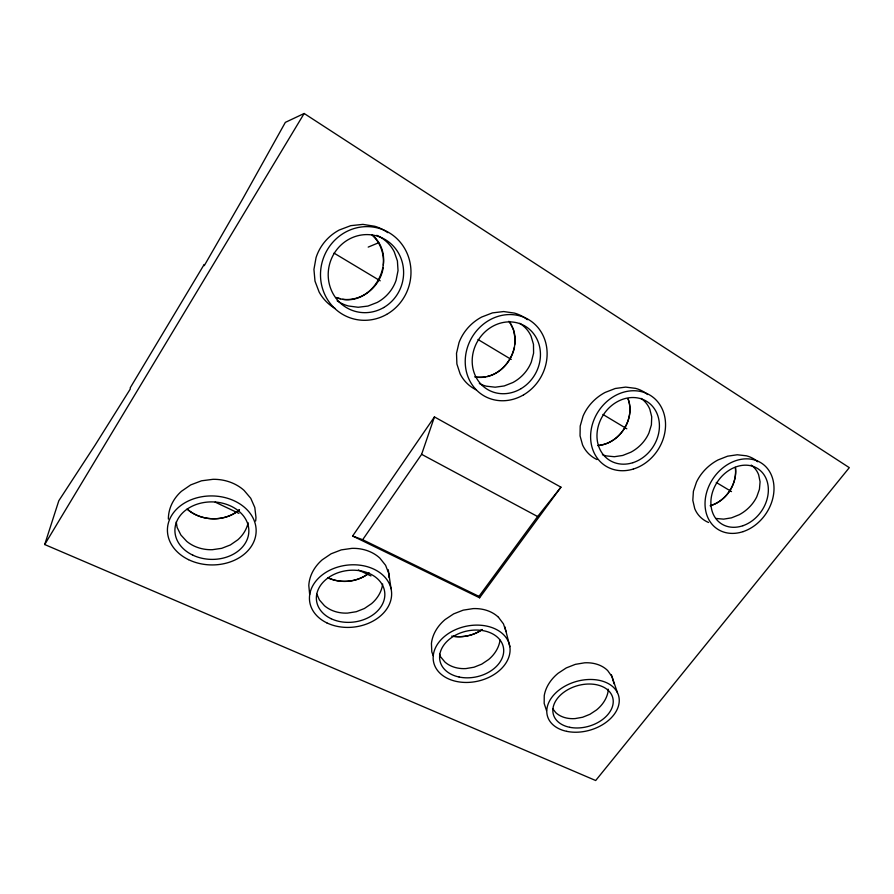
<?xml version="1.0" encoding="UTF-8"?>
<svg xmlns="http://www.w3.org/2000/svg" width="894" height="894" viewBox="0 0 894 894"><rect width="100%" height="100%" fill="white"/><g stroke="black" fill="none" stroke-linecap="round" stroke-linejoin="round"><path stroke-width="1.34" d="M735.561 467.763C737.17 484.202 726.118 501.255 710.127 505.736C726.118 501.199 737.706 483.855 735.27 467.327M383.28 265.093C384.487 254.03 380.319 242.486 372.105 234.921C400.646 258.902 371.368 311.224 336.032 297.512L340.502 298.708M608.121 689.129L608.043 691.721A31.301 24.116 -26.7 0 1 596.533 709.948L589.939 714.295L582.62 717.245L575.066 718.597A30.072 23.166 -26.7 0 1 555.844 712.73L552.805 708.841M514.653 344.894L515.078 338.368L513.469 329.785L509.77 322.086M383.202 267.641C380.375 286.65 361.969 301.747 342.625 299.278M514.497 347.241C511.636 360.964 501.154 373.334 487.196 376.408M44.7 544.535L58.814 500.741L95.043 445.223L130.211 389.136L130.267 387.739L204.134 264.535L204.268 265.641L242.945 198.457L285.342 122.377L304.161 113.482L849.3 467.651L595.683 780.518L44.7 544.535L304.161 113.482M352.638 536.009L362.673 539.719L421.622 454.331L434.439 416.917L560.94 487.174L479.597 597.807L352.638 536.009L434.439 416.917M479.597 597.807L478.961 596.376L537.618 516.542L560.94 487.174M482.123 629.488C474.021 635.377 463.405 637.757 453.537 636.271M481.844 629.924C472.993 635.656 462.109 637.925 451.716 636.103M368.205 247.102L378.698 242.721M597.628 445.592C619.33 443.983 635.735 419.23 628.024 398.735C635.489 418.459 620.324 442.821 599.461 445.234M476.558 377.324L485.006 377.067M716.128 518.475L723.626 519.135L731.504 517.849L739.237 514.721A33.771 26.921 -38.8 0 0 756.782 496.785L759.431 489.264L760.079 481.765L758.648 474.792A32.329 25.758 -38.8 0 0 751.183 465.081M474.647 376.843C503.423 382.598 526.734 344.38 508.876 321.292M328.456 578.127C341.653 583.737 358.013 582.072 369.222 572.953C357.868 582.05 340.983 584.117 327.919 577.625M215.163 502.126L238.877 513.357M358.371 569.981L370.943 575.926M362.673 539.719L478.961 596.376M421.622 454.331L537.618 516.542M334.032 253.114L380.207 280.817M477.999 339.496L511.256 359.444M602.925 414.447L626.828 428.785M716.262 482.447L731.515 491.599M498.472 617.285L503.456 623.878L506.049 631.611M316.889 594.197L319.415 599.952L324.466 605.73A33.514 28.195 -16 0 0 347.598 613.094L356.248 611.719L364.417 608.501L371.58 603.629A34.877 29.368 -15.9 0 0 382.666 584.017M439.546 654.184L440.53 656.732L444.91 662.029A31.636 25.557 -22.6 0 0 465.953 668.578L474.021 667.215L481.743 664.13L488.616 659.537A32.933 26.619 -22.6 0 0 500.025 640.059M433.255 655.704L431.802 651.882L431.433 643.468A39.492 31.905 -22.7 0 1 445.156 619.52L453.66 613.876L463.226 610.144L473.183 608.613A37.984 30.709 -22.7 0 1 498.472 617.285M611.328 674.657L617.419 692.638M546.502 710.529L544.178 703.455L544.245 695.644A37.537 28.91 -26.8 0 1 558.135 673.26L566.282 667.919L575.334 664.354L584.631 662.812A36.106 27.826 -26.8 0 1 607.685 670.578L611.999 676.635L614.044 683.798M504.842 626.806L509.848 646.686A38.9 28.072 -12.5 0 1 456.208 681.396A38.9 28.072 -12.5 0 1 448.799 633.287A38.9 28.072 -12.5 0 1 509.848 646.686M176.23 521.94L177.124 527.438L180.867 534.992L186.723 541.362A35.995 31.078 -5 0 0 212.381 549.698L221.69 548.335L230.384 544.949L237.871 539.764A37.47 32.363 -5 0 0 248.13 522.744M388.253 569.713L391.047 588.744M309.682 594.588L308.799 585.492A41.828 35.201 -16.1 0 1 322.265 559.778L331.138 553.777L341.284 549.877L351.968 548.357A40.23 33.883 -16 0 1 379.838 558.102L385.593 565.299L388.845 573.702L389.08 577.58M337.15 300.82A37.693 36.442 -26.2 0 0 348.459 305.994L358.159 307.268L367.959 306.061L377.223 302.44A39.392 38.107 -26.4 0 0 396.109 280.224L398.031 270.614L397.405 260.914L394.22 251.773A37.716 36.464 -26.9 0 0 376.765 235.312M387.84 232.663A45.259 43.772 -27 0 0 374.854 226.294L362.93 224.383L350.772 225.657L339.228 230.026A47.226 45.639 -26.7 0 0 316.051 257.617L313.939 269.407L315.001 281.163L319.136 292.047A45.236 43.728 -26.1 0 0 335.116 308.475M479.34 383.515A35.637 32.218 -36.7 0 0 486.314 386.174L495.164 387.203L504.216 385.951L512.899 382.52A37.246 33.681 -36.8 0 0 531.349 361.947L533.595 353.152L533.483 344.313L531.014 336.021A35.659 32.24 -37 0 0 519.716 323.315M527.371 319.672A42.8 38.688 -37 0 0 514.508 313.101L503.68 311.548L492.471 312.889L481.676 317.035A44.655 40.353 -36.9 0 0 459.047 342.514L456.51 353.298L456.89 363.992L460.119 373.871A42.767 38.666 -36.7 0 0 476.211 389.851M602.411 454.7A33.894 28.731 -38.3 0 0 606.188 455.895L614.323 456.722L622.749 455.448L630.929 452.174A35.425 30.038 -38.3 0 0 648.932 432.998L651.402 424.885L651.715 416.76L649.804 409.184A33.916 28.753 -38.4 0 0 641.032 398.378M647.569 394.533A40.699 34.497 -38.4 0 0 635.6 388.365L625.677 387.102L615.273 388.488L605.115 392.444A42.476 35.983 -38.3 0 0 583.044 416.135L580.195 426.069L580.05 435.892L582.564 444.921A40.677 34.486 -38.3 0 0 596.98 459.561M757.676 461.717A38.8 30.91 -38.8 0 0 746.412 455.806L737.271 454.767L727.571 456.186L717.994 459.963A40.498 32.251 -38.8 0 0 696.493 482.089L693.398 491.287L692.816 500.349L694.739 508.652A38.777 30.899 -38.7 0 0 708.54 522.476M255.639 521.034A44.979 38.844 -4.9 0 0 255.963 517.324L254.801 507.479L250.745 498.282L244.028 490.359A43.214 37.336 -5 0 0 213.074 479.307L201.519 480.804L190.701 484.906L181.415 491.309A44.924 38.8 -5.1 0 0 168.374 519.101M239.424 509.77C225.02 522.13 201.206 521.671 187.114 509.032C201.251 521.671 224.964 522.13 239.424 509.77M192.825 555.152A36.967 28.742 1 0 0 248.845 531.416A36.967 28.742 1 0 0 193.964 505.378A36.967 28.742 1 0 0 192.825 555.152M188.511 559.644A44.365 34.497 1 0 0 256.131 531.729A44.365 34.497 1 0 0 190.713 499.925A44.365 34.497 1 0 0 188.511 559.644M331.126 618.715A34.352 25.948 -7 0 0 384.733 596.622A34.352 25.948 -7 0 0 335.954 573.523A34.352 25.948 -7 0 0 331.126 618.715M326.802 622.85A41.225 31.145 -7 0 0 391.46 596.846A41.225 31.145 -7 0 0 333.35 568.618A41.225 31.145 -7 0 0 326.802 622.85M569.746 727.303A30.843 21.065 -16.2 0 0 613.172 700.058A30.843 21.065 -16.2 0 0 566.204 690.649A30.843 21.065 -16.2 0 0 569.746 727.303M566.729 731.348A37.012 25.278 -16.2 0 0 619.196 699.007A37.012 25.278 -16.2 0 0 563.119 687.24A37.012 25.278 -16.2 0 0 566.729 731.348M459.136 677.026A32.419 23.389 -12.5 0 0 503.478 647.781A32.419 23.389 -12.5 0 0 452.375 637.042A32.419 23.389 -12.5 0 0 459.136 677.026M742.903 525.717A33.033 26.451 -55.4 0 0 762.694 473.004A33.033 26.451 -55.4 0 0 713.244 490.001A33.033 26.451 -55.4 0 0 742.903 525.717M743.126 531.617A39.649 31.748 -55.4 0 0 767.421 468.49A39.649 31.748 -55.4 0 0 708.003 488.28A39.649 31.748 -55.4 0 0 743.126 531.617M632.896 462.69A34.821 29.558 -56.8 0 0 652.586 406.39A34.821 29.558 -56.8 0 0 599.103 423.51A34.821 29.558 -56.8 0 0 632.896 462.69M633.343 469.048A41.794 35.469 -56.8 0 0 657.582 401.641A41.794 35.469 -56.8 0 0 593.314 421.51A41.794 35.469 -56.8 0 0 633.343 469.048M521.18 388.588A36.822 33.167 -59.7 0 0 525.504 326.377A36.822 33.167 -59.7 0 0 472.278 358.438A36.822 33.167 -59.7 0 0 521.18 388.588M523.627 394.824A44.186 39.805 -59.7 0 0 529.539 320.164A44.186 39.805 -59.7 0 0 465.361 357.98A44.186 39.805 -59.7 0 0 523.627 394.824M383.66 307.57A39.213 37.526 -71.1 0 0 385.839 239.95A39.213 37.526 -71.1 0 0 328.221 273.385A39.213 37.526 -71.1 0 0 383.66 307.57M386.633 314.42A47.058 45.035 -71.1 0 0 390.052 233.289A47.058 45.035 -71.1 0 0 320.533 272.67A47.058 45.035 -71.1 0 0 386.633 314.42"/></g></svg>
